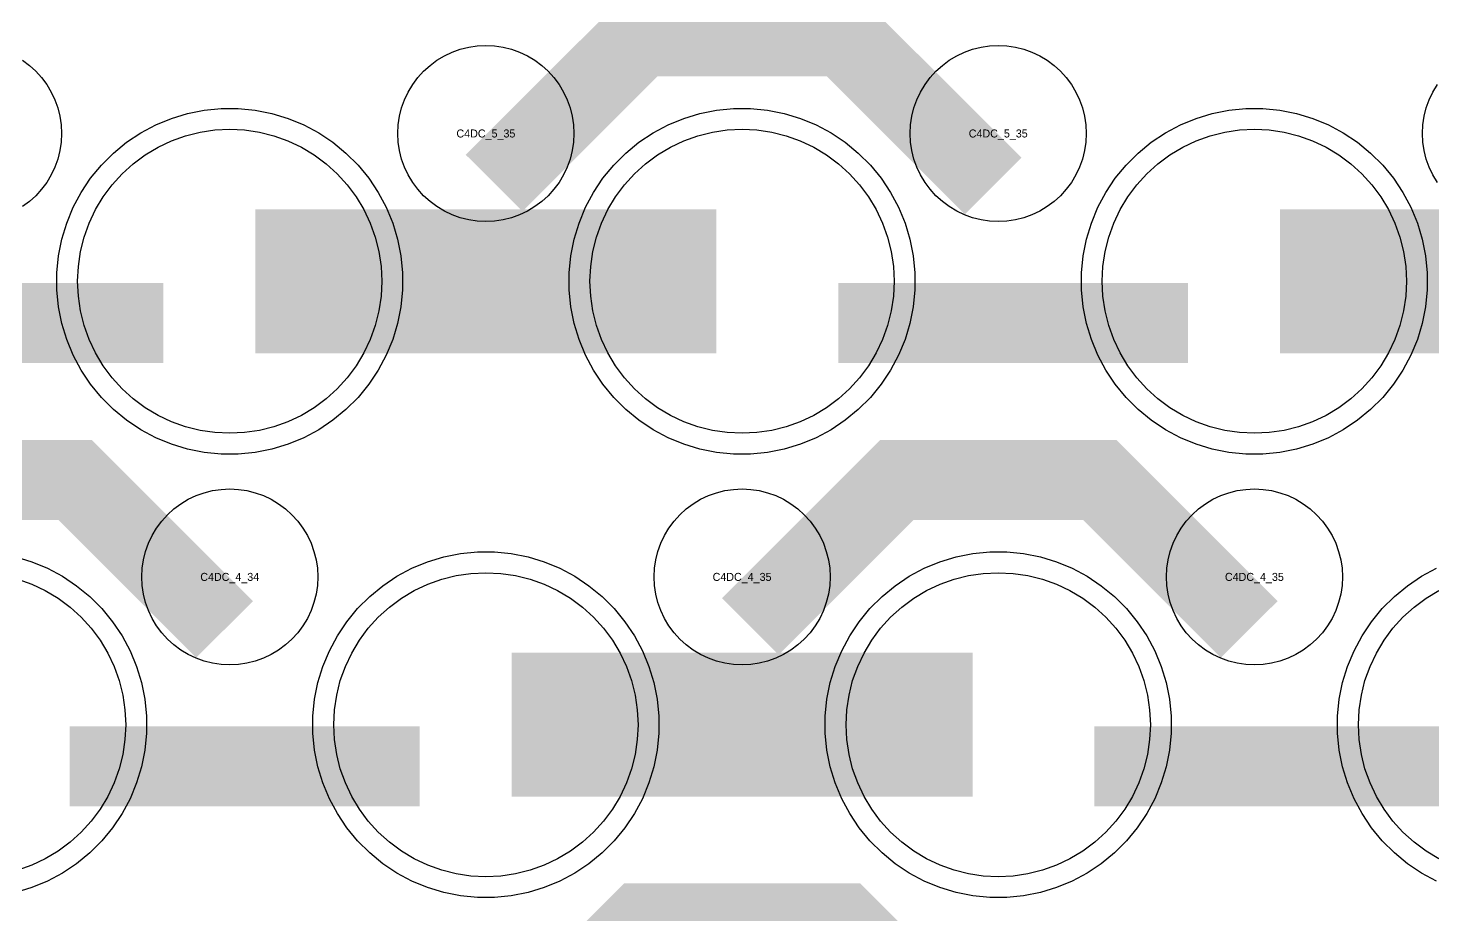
# Model space of a CAD drawing. Extents: x -11880 to 11880, y -14992 to 14992.
# Drawn here: x -943 to -504.2, y -14344.7 to -14067.6 of the extents above; entities that cross this region are included whole.
import ezdxf
from ezdxf.enums import TextEntityAlignment as Align

# ---------------------------------------------------------------- set-up
doc = ezdxf.new("R2010")
doc.units = 0
doc.header["$MEASUREMENT"] = 0
for name, color, linetype in [('GDS_775_DT_237', 138, 'CONTINUOUS'), ('RDL1_FS', 34, 'CONTINUOUS'), ('RDL_BS', 160, 'CONTINUOUS')]:
    doc.layers.add(name, color=color, linetype=linetype)

msp = doc.modelspace()

# ---------------------------------------------------------------- linework, layer by layer
at = {"layer": 'RDL1_FS', "color": 241, "true_color": 0xf7abae}
for points in [[(-880, -14194.254), (-884.657, -14194.025), (-889.268, -14193.341), (-893.791, -14192.209), (-898.181, -14190.637), (-902.395, -14188.645), (-906.395, -14186.247), (-910.14, -14183.469), (-913.594, -14180.339), (-916.724, -14176.885), (-919.502, -14173.14), (-921.9, -14169.14), (-923.892, -14164.926), (-925.464, -14160.536), (-926.596, -14156.013), (-927.28, -14151.402), (-927.509, -14146.745), (-927.28, -14142.088), (-926.596, -14137.477), (-925.464, -14132.954), (-923.892, -14128.564), (-921.9, -14124.35), (-919.502, -14120.35), (-916.724, -14116.605), (-913.594, -14113.151), (-910.14, -14110.021), (-906.395, -14107.243), (-902.395, -14104.845), (-898.181, -14102.853), (-893.791, -14101.281), (-889.268, -14100.149), (-884.657, -14099.465), (-880, -14099.236), (-875.343, -14099.465), (-870.732, -14100.149), (-866.209, -14101.281), (-861.819, -14102.853), (-857.605, -14104.845), (-853.605, -14107.243), (-849.86, -14110.021), (-846.406, -14113.151), (-843.276, -14116.605), (-840.498, -14120.35), (-838.1, -14124.35), (-836.108, -14128.564), (-834.536, -14132.954), (-833.404, -14137.477), (-832.72, -14142.088), (-832.491, -14146.745), (-832.72, -14151.402), (-833.404, -14156.013), (-834.536, -14160.536), (-836.108, -14164.926), (-838.1, -14169.14), (-840.498, -14173.14), (-843.276, -14176.885), (-846.406, -14180.339), (-849.86, -14183.469), (-853.605, -14186.247), (-857.605, -14188.645), (-861.819, -14190.637), (-866.209, -14192.209), (-870.732, -14193.341), (-875.343, -14194.025)], [(-720, -14194.254), (-724.657, -14194.025), (-729.268, -14193.341), (-733.791, -14192.209), (-738.181, -14190.637), (-742.395, -14188.645), (-746.395, -14186.247), (-750.14, -14183.469), (-753.594, -14180.339), (-756.724, -14176.885), (-759.502, -14173.14), (-761.9, -14169.14), (-763.892, -14164.926), (-765.464, -14160.536), (-766.596, -14156.013), (-767.28, -14151.402), (-767.509, -14146.745), (-767.28, -14142.088), (-766.596, -14137.477), (-765.464, -14132.954), (-763.892, -14128.564), (-761.9, -14124.35), (-759.502, -14120.35), (-756.724, -14116.605), (-753.594, -14113.151), (-750.14, -14110.021), (-746.395, -14107.243), (-742.395, -14104.845), (-738.181, -14102.853), (-733.791, -14101.281), (-729.268, -14100.149), (-724.657, -14099.465), (-720, -14099.236), (-715.343, -14099.465), (-710.732, -14100.149), (-706.209, -14101.281), (-701.819, -14102.853), (-697.605, -14104.845), (-693.605, -14107.243), (-689.86, -14110.021), (-686.406, -14113.151), (-683.276, -14116.605), (-680.498, -14120.35), (-678.1, -14124.35), (-676.108, -14128.564), (-674.536, -14132.954), (-673.404, -14137.477), (-672.72, -14142.088), (-672.491, -14146.745), (-672.72, -14151.402), (-673.404, -14156.013), (-674.536, -14160.536), (-676.108, -14164.926), (-678.1, -14169.14), (-680.498, -14173.14), (-683.276, -14176.885), (-686.406, -14180.339), (-689.86, -14183.469), (-693.605, -14186.247), (-697.605, -14188.645), (-701.819, -14190.637), (-706.209, -14192.209), (-710.732, -14193.341), (-715.343, -14194.025)], [(-560, -14194.254), (-564.657, -14194.025), (-569.268, -14193.341), (-573.791, -14192.209), (-578.181, -14190.637), (-582.395, -14188.645), (-586.395, -14186.247), (-590.14, -14183.469), (-593.594, -14180.339), (-596.724, -14176.885), (-599.502, -14173.14), (-601.9, -14169.14), (-603.892, -14164.926), (-605.464, -14160.536), (-606.596, -14156.013), (-607.28, -14151.402), (-607.509, -14146.745), (-607.28, -14142.088), (-606.596, -14137.477), (-605.464, -14132.954), (-603.892, -14128.564), (-601.9, -14124.35), (-599.502, -14120.35), (-596.724, -14116.605), (-593.594, -14113.151), (-590.14, -14110.021), (-586.395, -14107.243), (-582.395, -14104.845), (-578.181, -14102.853), (-573.791, -14101.281), (-569.268, -14100.149), (-564.657, -14099.465), (-560, -14099.236), (-555.343, -14099.465), (-550.732, -14100.149), (-546.209, -14101.281), (-541.819, -14102.853), (-537.605, -14104.845), (-533.605, -14107.243), (-529.86, -14110.021), (-526.406, -14113.151), (-523.276, -14116.605), (-520.498, -14120.35), (-518.1, -14124.35), (-516.108, -14128.564), (-514.536, -14132.954), (-513.404, -14137.477), (-512.72, -14142.088), (-512.491, -14146.745), (-512.72, -14151.402), (-513.404, -14156.013), (-514.536, -14160.536), (-516.108, -14164.926), (-518.1, -14169.14), (-520.498, -14173.14), (-523.276, -14176.885), (-526.406, -14180.339), (-529.86, -14183.469), (-533.605, -14186.247), (-537.605, -14188.645), (-541.819, -14190.637), (-546.209, -14192.209), (-550.732, -14193.341), (-555.343, -14194.025)], [(-800, -14332.819), (-804.657, -14332.59), (-809.268, -14331.906), (-813.791, -14330.774), (-818.181, -14329.202), (-822.395, -14327.21), (-826.395, -14324.812), (-830.14, -14322.034), (-833.594, -14318.904), (-836.724, -14315.45), (-839.502, -14311.705), (-841.9, -14307.705), (-843.892, -14303.491), (-845.464, -14299.101), (-846.596, -14294.578), (-847.28, -14289.967), (-847.509, -14285.31), (-847.28, -14280.653), (-846.596, -14276.042), (-845.464, -14271.519), (-843.892, -14267.129), (-841.9, -14262.915), (-839.502, -14258.915), (-836.724, -14255.17), (-833.594, -14251.716), (-830.14, -14248.586), (-826.395, -14245.808), (-822.395, -14243.41), (-818.181, -14241.418), (-813.791, -14239.846), (-809.268, -14238.714), (-804.657, -14238.03), (-800, -14237.801), (-795.343, -14238.03), (-790.732, -14238.714), (-786.209, -14239.846), (-781.819, -14241.418), (-777.605, -14243.41), (-773.605, -14245.808), (-769.86, -14248.586), (-766.406, -14251.716), (-763.276, -14255.17), (-760.498, -14258.915), (-758.1, -14262.915), (-756.108, -14267.129), (-754.536, -14271.519), (-753.404, -14276.042), (-752.72, -14280.653), (-752.491, -14285.31), (-752.72, -14289.967), (-753.404, -14294.578), (-754.536, -14299.101), (-756.108, -14303.491), (-758.1, -14307.705), (-760.498, -14311.705), (-763.276, -14315.45), (-766.406, -14318.904), (-769.86, -14322.034), (-773.605, -14324.812), (-777.605, -14327.21), (-781.819, -14329.202), (-786.209, -14330.774), (-790.732, -14331.906), (-795.343, -14332.59)], [(-640, -14332.819), (-644.657, -14332.59), (-649.268, -14331.906), (-653.791, -14330.774), (-658.181, -14329.202), (-662.395, -14327.21), (-666.395, -14324.812), (-670.14, -14322.034), (-673.594, -14318.904), (-676.724, -14315.45), (-679.502, -14311.705), (-681.9, -14307.705), (-683.892, -14303.491), (-685.464, -14299.101), (-686.596, -14294.578), (-687.28, -14289.967), (-687.509, -14285.31), (-687.28, -14280.653), (-686.596, -14276.042), (-685.464, -14271.519), (-683.892, -14267.129), (-681.9, -14262.915), (-679.502, -14258.915), (-676.724, -14255.17), (-673.594, -14251.716), (-670.14, -14248.586), (-666.395, -14245.808), (-662.395, -14243.41), (-658.181, -14241.418), (-653.791, -14239.846), (-649.268, -14238.714), (-644.657, -14238.03), (-640, -14237.801), (-635.343, -14238.03), (-630.732, -14238.714), (-626.209, -14239.846), (-621.819, -14241.418), (-617.605, -14243.41), (-613.605, -14245.808), (-609.86, -14248.586), (-606.406, -14251.716), (-603.276, -14255.17), (-600.498, -14258.915), (-598.1, -14262.915), (-596.108, -14267.129), (-594.536, -14271.519), (-593.404, -14276.042), (-592.72, -14280.653), (-592.491, -14285.31), (-592.72, -14289.967), (-593.404, -14294.578), (-594.536, -14299.101), (-596.108, -14303.491), (-598.1, -14307.705), (-600.498, -14311.705), (-603.276, -14315.45), (-606.406, -14318.904), (-609.86, -14322.034), (-613.605, -14324.812), (-617.605, -14327.21), (-621.819, -14329.202), (-626.209, -14330.774), (-630.732, -14331.906), (-635.343, -14332.59)]]:
    msp.add_lwpolyline(points, close=True, dxfattribs=at)
for points in [[(-871.998, -14146.745, 45, 45, 0), (-799.998, -14146.745, 45, 45, 0)], [(-799.998, -14146.745, 45, 45, 0), (-727.998, -14146.745, 45, 45, 0)], [(-551.998, -14146.745, 45, 45, 0), (-479.998, -14146.745, 45, 45, 0)], [(-791.998, -14285.31, 45, 45, 0), (-719.998, -14285.31, 45, 45, 0)], [(-719.998, -14285.31, 45, 45, 0), (-647.998, -14285.31, 45, 45, 0)]]:
    msp.add_lwpolyline(points, format="xyseb", dxfattribs=at)
for points in [[(-946.209, -14239.846), (-941.819, -14241.418), (-937.605, -14243.41), (-933.605, -14245.808), (-929.86, -14248.586), (-926.406, -14251.716), (-923.276, -14255.17), (-920.498, -14258.915), (-918.1, -14262.915), (-916.108, -14267.129), (-914.536, -14271.519), (-913.404, -14276.042), (-912.72, -14280.653), (-912.491, -14285.31), (-912.72, -14289.967), (-913.404, -14294.578), (-914.536, -14299.101), (-916.108, -14303.491), (-918.1, -14307.705), (-920.498, -14311.705), (-923.276, -14315.45), (-926.406, -14318.904), (-929.86, -14322.034), (-933.605, -14324.812), (-937.605, -14327.21), (-941.819, -14329.202), (-946.209, -14330.774)], [(-502.395, -14327.21), (-506.395, -14324.812), (-510.14, -14322.034), (-513.594, -14318.904), (-516.724, -14315.45), (-519.502, -14311.705), (-521.9, -14307.705), (-523.892, -14303.491), (-525.464, -14299.101), (-526.596, -14294.578), (-527.28, -14289.967), (-527.509, -14285.31), (-527.28, -14280.653), (-526.596, -14276.042), (-525.464, -14271.519), (-523.892, -14267.129), (-521.9, -14262.915), (-519.502, -14258.915), (-516.724, -14255.17), (-513.594, -14251.716), (-510.14, -14248.586), (-506.395, -14245.808), (-502.395, -14243.41)]]:
    msp.add_lwpolyline(points, dxfattribs=at)
at = {"layer": 'RDL_BS'}
for points in [[(-797.438, -14116.059, 25, 25, 0), (-751.623, -14070.244, 25, 25, 0), (-718.07, -14070.244, 25, 25, 0)], [(-641.599, -14116.958, 25, 25, 0), (-688.313, -14070.244, 25, 25, 0), (-718.071, -14070.244, 25, 25, 0)], [(-881.599, -14255.523, 25, 25, 0), (-928.313, -14208.809, 25, 25, 0), (-958.071, -14208.809, 25, 25, 0)], [(-717.438, -14254.624, 25, 25, 0), (-671.623, -14208.809, 25, 25, 0), (-638.07, -14208.809, 25, 25, 0)], [(-561.599, -14255.523, 25, 25, 0), (-608.313, -14208.809, 25, 25, 0), (-638.071, -14208.809, 25, 25, 0)], [(-797.438, -14393.184, 25, 25, 0), (-751.623, -14347.369, 25, 25, 0), (-718.07, -14347.369, 25, 25, 0)], [(-641.599, -14394.083, 25, 25, 0), (-688.313, -14347.369, 25, 25, 0), (-718.071, -14347.369, 25, 25, 0)]]:
    msp.add_lwpolyline(points, format="xyseb", dxfattribs=at)
for points in [[(-800, -14128.051), (-802.693, -14127.919), (-805.365, -14127.523), (-807.984, -14126.866), (-810.519, -14125.959), (-812.956, -14124.807), (-815.28, -14123.414), (-817.443, -14121.811), (-819.442, -14119.999), (-821.254, -14118), (-822.857, -14115.837), (-824.25, -14113.513), (-825.402, -14111.076), (-826.309, -14108.541), (-826.966, -14105.922), (-827.362, -14103.25), (-827.494, -14100.557), (-827.362, -14097.864), (-826.966, -14095.192), (-826.309, -14092.573), (-825.402, -14090.038), (-824.25, -14087.601), (-822.857, -14085.277), (-821.254, -14083.114), (-819.442, -14081.115), (-817.443, -14079.303), (-815.28, -14077.7), (-812.956, -14076.307), (-810.519, -14075.155), (-807.984, -14074.248), (-805.365, -14073.591), (-802.693, -14073.195), (-800, -14073.063), (-797.307, -14073.195), (-794.635, -14073.591), (-792.016, -14074.248), (-789.481, -14075.155), (-787.044, -14076.307), (-784.72, -14077.7), (-782.557, -14079.303), (-780.558, -14081.115), (-778.746, -14083.114), (-777.143, -14085.277), (-775.75, -14087.601), (-774.598, -14090.038), (-773.691, -14092.573), (-773.034, -14095.192), (-772.638, -14097.864), (-772.506, -14100.557), (-772.638, -14103.25), (-773.034, -14105.922), (-773.691, -14108.541), (-774.598, -14111.076), (-775.75, -14113.513), (-777.143, -14115.837), (-778.746, -14118), (-780.558, -14119.999), (-782.557, -14121.811), (-784.72, -14123.414), (-787.044, -14124.807), (-789.481, -14125.959), (-792.016, -14126.866), (-794.635, -14127.523), (-797.307, -14127.919)], [(-640, -14128.051), (-642.693, -14127.919), (-645.365, -14127.523), (-647.984, -14126.866), (-650.519, -14125.959), (-652.956, -14124.807), (-655.28, -14123.414), (-657.443, -14121.811), (-659.442, -14119.999), (-661.254, -14118), (-662.857, -14115.837), (-664.25, -14113.513), (-665.402, -14111.076), (-666.309, -14108.541), (-666.966, -14105.922), (-667.362, -14103.25), (-667.494, -14100.557), (-667.362, -14097.864), (-666.966, -14095.192), (-666.309, -14092.573), (-665.402, -14090.038), (-664.25, -14087.601), (-662.857, -14085.277), (-661.254, -14083.114), (-659.442, -14081.115), (-657.443, -14079.303), (-655.28, -14077.7), (-652.956, -14076.307), (-650.519, -14075.155), (-647.984, -14074.248), (-645.365, -14073.591), (-642.693, -14073.195), (-640, -14073.063), (-637.307, -14073.195), (-634.635, -14073.591), (-632.016, -14074.248), (-629.481, -14075.155), (-627.044, -14076.307), (-624.72, -14077.7), (-622.557, -14079.303), (-620.558, -14081.115), (-618.746, -14083.114), (-617.143, -14085.277), (-615.75, -14087.601), (-614.598, -14090.038), (-613.691, -14092.573), (-613.034, -14095.192), (-612.638, -14097.864), (-612.506, -14100.557), (-612.638, -14103.25), (-613.034, -14105.922), (-613.691, -14108.541), (-614.598, -14111.076), (-615.75, -14113.513), (-617.143, -14115.837), (-618.746, -14118), (-620.558, -14119.999), (-622.557, -14121.811), (-624.72, -14123.414), (-627.044, -14124.807), (-629.481, -14125.959), (-632.016, -14126.866), (-634.635, -14127.523), (-637.307, -14127.919)], [(-880, -14266.616), (-882.693, -14266.484), (-885.365, -14266.088), (-887.984, -14265.431), (-890.519, -14264.524), (-892.956, -14263.372), (-895.28, -14261.979), (-897.443, -14260.376), (-899.442, -14258.564), (-901.254, -14256.565), (-902.857, -14254.402), (-904.25, -14252.078), (-905.402, -14249.641), (-906.309, -14247.106), (-906.966, -14244.487), (-907.362, -14241.815), (-907.494, -14239.122), (-907.362, -14236.429), (-906.966, -14233.757), (-906.309, -14231.138), (-905.402, -14228.603), (-904.25, -14226.166), (-902.857, -14223.842), (-901.254, -14221.679), (-899.442, -14219.68), (-897.443, -14217.868), (-895.28, -14216.265), (-892.956, -14214.872), (-890.519, -14213.72), (-887.984, -14212.813), (-885.365, -14212.156), (-882.693, -14211.76), (-880, -14211.628), (-877.307, -14211.76), (-874.635, -14212.156), (-872.016, -14212.813), (-869.481, -14213.72), (-867.044, -14214.872), (-864.72, -14216.265), (-862.557, -14217.868), (-860.558, -14219.68), (-858.746, -14221.679), (-857.143, -14223.842), (-855.75, -14226.166), (-854.598, -14228.603), (-853.691, -14231.138), (-853.034, -14233.757), (-852.638, -14236.429), (-852.506, -14239.122), (-852.638, -14241.815), (-853.034, -14244.487), (-853.691, -14247.106), (-854.598, -14249.641), (-855.75, -14252.078), (-857.143, -14254.402), (-858.746, -14256.565), (-860.558, -14258.564), (-862.557, -14260.376), (-864.72, -14261.979), (-867.044, -14263.372), (-869.481, -14264.524), (-872.016, -14265.431), (-874.635, -14266.088), (-877.307, -14266.484)], [(-720, -14266.616), (-722.693, -14266.484), (-725.365, -14266.088), (-727.984, -14265.431), (-730.519, -14264.524), (-732.956, -14263.372), (-735.28, -14261.979), (-737.443, -14260.376), (-739.442, -14258.564), (-741.254, -14256.565), (-742.857, -14254.402), (-744.25, -14252.078), (-745.402, -14249.641), (-746.309, -14247.106), (-746.966, -14244.487), (-747.362, -14241.815), (-747.494, -14239.122), (-747.362, -14236.429), (-746.966, -14233.757), (-746.309, -14231.138), (-745.402, -14228.603), (-744.25, -14226.166), (-742.857, -14223.842), (-741.254, -14221.679), (-739.442, -14219.68), (-737.443, -14217.868), (-735.28, -14216.265), (-732.956, -14214.872), (-730.519, -14213.72), (-727.984, -14212.813), (-725.365, -14212.156), (-722.693, -14211.76), (-720, -14211.628), (-717.307, -14211.76), (-714.635, -14212.156), (-712.016, -14212.813), (-709.481, -14213.72), (-707.044, -14214.872), (-704.72, -14216.265), (-702.557, -14217.868), (-700.558, -14219.68), (-698.746, -14221.679), (-697.143, -14223.842), (-695.75, -14226.166), (-694.598, -14228.603), (-693.691, -14231.138), (-693.034, -14233.757), (-692.638, -14236.429), (-692.506, -14239.122), (-692.638, -14241.815), (-693.034, -14244.487), (-693.691, -14247.106), (-694.598, -14249.641), (-695.75, -14252.078), (-697.143, -14254.402), (-698.746, -14256.565), (-700.558, -14258.564), (-702.557, -14260.376), (-704.72, -14261.979), (-707.044, -14263.372), (-709.481, -14264.524), (-712.016, -14265.431), (-714.635, -14266.088), (-717.307, -14266.484)], [(-560, -14266.616), (-562.693, -14266.484), (-565.365, -14266.088), (-567.984, -14265.431), (-570.519, -14264.524), (-572.956, -14263.372), (-575.28, -14261.979), (-577.443, -14260.376), (-579.442, -14258.564), (-581.254, -14256.565), (-582.857, -14254.402), (-584.25, -14252.078), (-585.402, -14249.641), (-586.309, -14247.106), (-586.966, -14244.487), (-587.362, -14241.815), (-587.494, -14239.122), (-587.362, -14236.429), (-586.966, -14233.757), (-586.309, -14231.138), (-585.402, -14228.603), (-584.25, -14226.166), (-582.857, -14223.842), (-581.254, -14221.679), (-579.442, -14219.68), (-577.443, -14217.868), (-575.28, -14216.265), (-572.956, -14214.872), (-570.519, -14213.72), (-567.984, -14212.813), (-565.365, -14212.156), (-562.693, -14211.76), (-560, -14211.628), (-557.307, -14211.76), (-554.635, -14212.156), (-552.016, -14212.813), (-549.481, -14213.72), (-547.044, -14214.872), (-544.72, -14216.265), (-542.557, -14217.868), (-540.558, -14219.68), (-538.746, -14221.679), (-537.143, -14223.842), (-535.75, -14226.166), (-534.598, -14228.603), (-533.691, -14231.138), (-533.034, -14233.757), (-532.638, -14236.429), (-532.506, -14239.122), (-532.638, -14241.815), (-533.034, -14244.487), (-533.691, -14247.106), (-534.598, -14249.641), (-535.75, -14252.078), (-537.143, -14254.402), (-538.746, -14256.565), (-540.558, -14258.564), (-542.557, -14260.376), (-544.72, -14261.979), (-547.044, -14263.372), (-549.481, -14264.524), (-552.016, -14265.431), (-554.635, -14266.088), (-557.307, -14266.484)]]:
    msp.add_lwpolyline(points, close=True, dxfattribs=at)
for points in [[(-944.72, -14077.7), (-942.557, -14079.303), (-940.558, -14081.115), (-938.746, -14083.114), (-937.143, -14085.277), (-935.75, -14087.601), (-934.598, -14090.038), (-933.691, -14092.573), (-933.034, -14095.192), (-932.638, -14097.864), (-932.506, -14100.557), (-932.638, -14103.25), (-933.034, -14105.922), (-933.691, -14108.541), (-934.598, -14111.076), (-935.75, -14113.513), (-937.143, -14115.837), (-938.746, -14118), (-940.558, -14119.999), (-942.557, -14121.811), (-944.72, -14123.414)], [(-502.857, -14115.837), (-504.25, -14113.513), (-505.402, -14111.076), (-506.309, -14108.541), (-506.966, -14105.922), (-507.362, -14103.25), (-507.494, -14100.557), (-507.362, -14097.864), (-506.966, -14095.192), (-506.309, -14092.573), (-505.402, -14090.038), (-504.25, -14087.601), (-502.857, -14085.277)]]:
    msp.add_lwpolyline(points, dxfattribs=at)
at = {"layer": 'RDL_BS', "color": 241, "true_color": 0xf7abae}
for points in [[(-882.644, -14200.745), (-887.938, -14200.228), (-893.165, -14199.182), (-898.205, -14197.651), (-903.115, -14195.62), (-907.777, -14193.128), (-912.191, -14190.181), (-916.292, -14186.819), (-920.074, -14183.037), (-923.436, -14178.936), (-926.383, -14174.522), (-928.875, -14169.86), (-930.906, -14164.95), (-932.437, -14159.91), (-933.483, -14154.683), (-934, -14149.389), (-934, -14144.101), (-933.483, -14138.807), (-932.437, -14133.58), (-930.906, -14128.54), (-928.875, -14123.63), (-926.383, -14118.968), (-923.436, -14114.554), (-920.074, -14110.453), (-916.292, -14106.671), (-912.191, -14103.309), (-907.777, -14100.362), (-903.115, -14097.87), (-898.205, -14095.839), (-893.165, -14094.308), (-887.938, -14093.262), (-882.644, -14092.745), (-877.356, -14092.745), (-872.062, -14093.262), (-866.835, -14094.308), (-861.795, -14095.839), (-856.885, -14097.87), (-852.223, -14100.362), (-847.809, -14103.309), (-843.708, -14106.671), (-839.926, -14110.453), (-836.564, -14114.554), (-833.617, -14118.968), (-831.125, -14123.63), (-829.094, -14128.54), (-827.563, -14133.58), (-826.517, -14138.807), (-826, -14144.101), (-826, -14149.389), (-826.517, -14154.683), (-827.563, -14159.91), (-829.094, -14164.95), (-831.125, -14169.86), (-833.617, -14174.522), (-836.564, -14178.936), (-839.926, -14183.037), (-843.708, -14186.819), (-847.809, -14190.181), (-852.223, -14193.128), (-856.885, -14195.62), (-861.795, -14197.651), (-866.835, -14199.182), (-872.062, -14200.228), (-877.356, -14200.745)], [(-722.644, -14200.745), (-727.938, -14200.228), (-733.165, -14199.182), (-738.205, -14197.651), (-743.115, -14195.62), (-747.777, -14193.128), (-752.191, -14190.181), (-756.292, -14186.819), (-760.074, -14183.037), (-763.436, -14178.936), (-766.383, -14174.522), (-768.875, -14169.86), (-770.906, -14164.95), (-772.437, -14159.91), (-773.483, -14154.683), (-774, -14149.389), (-774, -14144.101), (-773.483, -14138.807), (-772.437, -14133.58), (-770.906, -14128.54), (-768.875, -14123.63), (-766.383, -14118.968), (-763.436, -14114.554), (-760.074, -14110.453), (-756.292, -14106.671), (-752.191, -14103.309), (-747.777, -14100.362), (-743.115, -14097.87), (-738.205, -14095.839), (-733.165, -14094.308), (-727.938, -14093.262), (-722.644, -14092.745), (-717.356, -14092.745), (-712.062, -14093.262), (-706.835, -14094.308), (-701.795, -14095.839), (-696.885, -14097.87), (-692.223, -14100.362), (-687.809, -14103.309), (-683.708, -14106.671), (-679.926, -14110.453), (-676.564, -14114.554), (-673.617, -14118.968), (-671.125, -14123.63), (-669.094, -14128.54), (-667.563, -14133.58), (-666.517, -14138.807), (-666, -14144.101), (-666, -14149.389), (-666.517, -14154.683), (-667.563, -14159.91), (-669.094, -14164.95), (-671.125, -14169.86), (-673.617, -14174.522), (-676.564, -14178.936), (-679.926, -14183.037), (-683.708, -14186.819), (-687.809, -14190.181), (-692.223, -14193.128), (-696.885, -14195.62), (-701.795, -14197.651), (-706.835, -14199.182), (-712.062, -14200.228), (-717.356, -14200.745)], [(-562.644, -14200.745), (-567.938, -14200.228), (-573.165, -14199.182), (-578.205, -14197.651), (-583.115, -14195.62), (-587.777, -14193.128), (-592.191, -14190.181), (-596.292, -14186.819), (-600.074, -14183.037), (-603.436, -14178.936), (-606.383, -14174.522), (-608.875, -14169.86), (-610.906, -14164.95), (-612.437, -14159.91), (-613.483, -14154.683), (-614, -14149.389), (-614, -14144.101), (-613.483, -14138.807), (-612.437, -14133.58), (-610.906, -14128.54), (-608.875, -14123.63), (-606.383, -14118.968), (-603.436, -14114.554), (-600.074, -14110.453), (-596.292, -14106.671), (-592.191, -14103.309), (-587.777, -14100.362), (-583.115, -14097.87), (-578.205, -14095.839), (-573.165, -14094.308), (-567.938, -14093.262), (-562.644, -14092.745), (-557.356, -14092.745), (-552.062, -14093.262), (-546.835, -14094.308), (-541.795, -14095.839), (-536.885, -14097.87), (-532.223, -14100.362), (-527.809, -14103.309), (-523.708, -14106.671), (-519.926, -14110.453), (-516.564, -14114.554), (-513.617, -14118.968), (-511.125, -14123.63), (-509.094, -14128.54), (-507.563, -14133.58), (-506.517, -14138.807), (-506, -14144.101), (-506, -14149.389), (-506.517, -14154.683), (-507.563, -14159.91), (-509.094, -14164.95), (-511.125, -14169.86), (-513.617, -14174.522), (-516.564, -14178.936), (-519.926, -14183.037), (-523.708, -14186.819), (-527.809, -14190.181), (-532.223, -14193.128), (-536.885, -14195.62), (-541.795, -14197.651), (-546.835, -14199.182), (-552.062, -14200.228), (-557.356, -14200.745)], [(-802.644, -14339.31), (-807.938, -14338.793), (-813.165, -14337.747), (-818.205, -14336.216), (-823.115, -14334.185), (-827.777, -14331.693), (-832.191, -14328.746), (-836.292, -14325.384), (-840.074, -14321.602), (-843.436, -14317.501), (-846.383, -14313.087), (-848.875, -14308.425), (-850.906, -14303.515), (-852.437, -14298.475), (-853.483, -14293.248), (-854, -14287.954), (-854, -14282.666), (-853.483, -14277.372), (-852.437, -14272.145), (-850.906, -14267.105), (-848.875, -14262.195), (-846.383, -14257.533), (-843.436, -14253.119), (-840.074, -14249.018), (-836.292, -14245.236), (-832.191, -14241.874), (-827.777, -14238.927), (-823.115, -14236.435), (-818.205, -14234.404), (-813.165, -14232.873), (-807.938, -14231.827), (-802.644, -14231.31), (-797.356, -14231.31), (-792.062, -14231.827), (-786.835, -14232.873), (-781.795, -14234.404), (-776.885, -14236.435), (-772.223, -14238.927), (-767.809, -14241.874), (-763.708, -14245.236), (-759.926, -14249.018), (-756.564, -14253.119), (-753.617, -14257.533), (-751.125, -14262.195), (-749.094, -14267.105), (-747.563, -14272.145), (-746.517, -14277.372), (-746, -14282.666), (-746, -14287.954), (-746.517, -14293.248), (-747.563, -14298.475), (-749.094, -14303.515), (-751.125, -14308.425), (-753.617, -14313.087), (-756.564, -14317.501), (-759.926, -14321.602), (-763.708, -14325.384), (-767.809, -14328.746), (-772.223, -14331.693), (-776.885, -14334.185), (-781.795, -14336.216), (-786.835, -14337.747), (-792.062, -14338.793), (-797.356, -14339.31)], [(-642.644, -14339.31), (-647.938, -14338.793), (-653.165, -14337.747), (-658.205, -14336.216), (-663.115, -14334.185), (-667.777, -14331.693), (-672.191, -14328.746), (-676.292, -14325.384), (-680.074, -14321.602), (-683.436, -14317.501), (-686.383, -14313.087), (-688.875, -14308.425), (-690.906, -14303.515), (-692.437, -14298.475), (-693.483, -14293.248), (-694, -14287.954), (-694, -14282.666), (-693.483, -14277.372), (-692.437, -14272.145), (-690.906, -14267.105), (-688.875, -14262.195), (-686.383, -14257.533), (-683.436, -14253.119), (-680.074, -14249.018), (-676.292, -14245.236), (-672.191, -14241.874), (-667.777, -14238.927), (-663.115, -14236.435), (-658.205, -14234.404), (-653.165, -14232.873), (-647.938, -14231.827), (-642.644, -14231.31), (-637.356, -14231.31), (-632.062, -14231.827), (-626.835, -14232.873), (-621.795, -14234.404), (-616.885, -14236.435), (-612.223, -14238.927), (-607.809, -14241.874), (-603.708, -14245.236), (-599.926, -14249.018), (-596.564, -14253.119), (-593.617, -14257.533), (-591.125, -14262.195), (-589.094, -14267.105), (-587.563, -14272.145), (-586.517, -14277.372), (-586, -14282.666), (-586, -14287.954), (-586.517, -14293.248), (-587.563, -14298.475), (-589.094, -14303.515), (-591.125, -14308.425), (-593.617, -14313.087), (-596.564, -14317.501), (-599.926, -14321.602), (-603.708, -14325.384), (-607.809, -14328.746), (-612.223, -14331.693), (-616.885, -14334.185), (-621.795, -14336.216), (-626.835, -14337.747), (-632.062, -14338.793), (-637.356, -14339.31)]]:
    msp.add_lwpolyline(points, close=True, dxfattribs=at)
for points in [[(-1009.984, -14159.758, 25, 25, 0), (-900.719, -14159.758, 25, 25, 0)], [(-689.984, -14159.758, 25, 25, 0), (-580.719, -14159.758, 25, 25, 0)], [(-929.984, -14298.323, 25, 25, 0), (-820.719, -14298.323, 25, 25, 0)], [(-609.984, -14298.323, 25, 25, 0), (-500.719, -14298.323, 25, 25, 0)]]:
    msp.add_lwpolyline(points, format="xyseb", dxfattribs=at)
for points in [[(-946.835, -14232.873), (-941.795, -14234.404), (-936.885, -14236.435), (-932.223, -14238.927), (-927.809, -14241.874), (-923.708, -14245.236), (-919.926, -14249.018), (-916.564, -14253.119), (-913.617, -14257.533), (-911.125, -14262.195), (-909.094, -14267.105), (-907.563, -14272.145), (-906.517, -14277.372), (-906, -14282.666), (-906, -14287.954), (-906.517, -14293.248), (-907.563, -14298.475), (-909.094, -14303.515), (-911.125, -14308.425), (-913.617, -14313.087), (-916.564, -14317.501), (-919.926, -14321.602), (-923.708, -14325.384), (-927.809, -14328.746), (-932.223, -14331.693), (-936.885, -14334.185), (-941.795, -14336.216), (-946.835, -14337.747)], [(-503.115, -14334.185), (-507.777, -14331.693), (-512.191, -14328.746), (-516.292, -14325.384), (-520.074, -14321.602), (-523.436, -14317.501), (-526.383, -14313.087), (-528.875, -14308.425), (-530.906, -14303.515), (-532.437, -14298.475), (-533.483, -14293.248), (-534, -14287.954), (-534, -14282.666), (-533.483, -14277.372), (-532.437, -14272.145), (-530.906, -14267.105), (-528.875, -14262.195), (-526.383, -14257.533), (-523.436, -14253.119), (-520.074, -14249.018), (-516.292, -14245.236), (-512.191, -14241.874), (-507.777, -14238.927), (-503.115, -14236.435)]]:
    msp.add_lwpolyline(points, dxfattribs=at)

# ---------------------------------------------------------------- texts
at = {"layer": 'GDS_775_DT_237'}
for s, p in [('C4DC_5_35', (-800, -14100.557)), ('C4DC_5_35', (-800, -14100.557)), ('C4DC_5_35', (-640, -14100.557)), ('C4DC_5_35', (-640, -14100.557)), ('C4DC_4_34', (-880, -14239.122)), ('C4DC_4_34', (-880, -14239.122)), ('C4DC_4_35', (-720, -14239.122)), ('C4DC_4_35', (-720, -14239.122)), ('C4DC_4_35', (-560, -14239.122)), ('C4DC_4_35', (-560, -14239.122))]:
    msp.add_text(s, height=2.5, dxfattribs=at).set_placement(p, align=Align.MIDDLE_CENTER)

doc.saveas('drawing.dxf')
